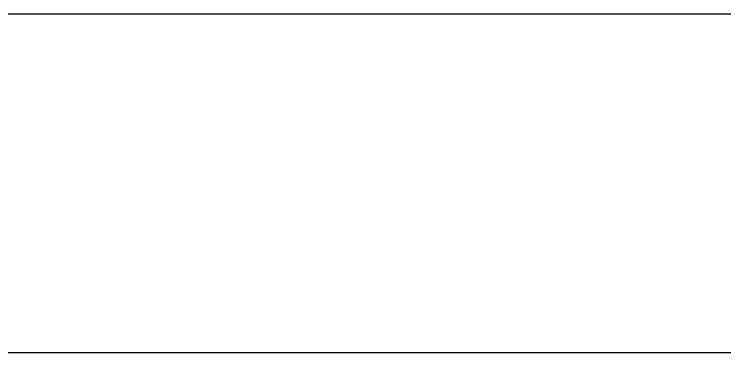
# Model space of a CAD drawing. Header units: millimetres. Extents: x 2151 to 5908, y -441 to 3322.
# Drawn here: x 3633.5 to 3706.9, y 1763.4 to 1798.4 of the extents above; entities that cross this region are included whole.
import ezdxf
from ezdxf.enums import TextEntityAlignment as Align

# ---------------------------------------------------------------- set-up
doc = ezdxf.new("R2010")
doc.units = ezdxf.units.MM
doc.layers.add('2DE_OBJ_Eti-Apparatus', color=7, linetype='Continuous', lineweight=25)
doc.styles.add('CP_ATTR', font='ARIAL.TTF')

# ---------------------------------------------------------------- blocks, each defined once
blk = doc.blocks.new('2de_eti_9_4352_5ex0yz5')
at = {"linetype": 'Continuous'}
for p, q in [((716, 35), (0, 35)), ((716, 0), (0, 0))]:
    blk.add_line(p, q, dxfattribs=at)
at = {"linetype": 'ByBlock', "style": 'CP_ATTR', "flags": 9}
for tag, p in [('CURRENT', (0, 5)), ('LINK', (0, 5)), ('CHARACTER', (0, 5)), ('POWER', (0, 5)), ('ORDER-NO', (0, 5)), ('PRODUCT-TYPE', (0, 5)), ('ARTICLE', (0, 5)), ('GROUP', (0, 5)), ('NUMBER', (0, 5)), ('NAME', (0, 5)), ('EL-STATUS', (0, 4.999)), ('FUNCTION', (0, 4.999)), ('ARTICLE-2', (0, 4.999)), ('ARTICLE-1', (0, 4.999)), ('VOLTAGE', (0, 4.999)), ('PRODUCER', (0, 4.999)), ('WEIGHT', (0.001, 5)), ('IP', (0.001, 5)), ('OTHER', (0.001, 5))]:
    blk.add_attdef(tag, text='', height=0.00005, dxfattribs=at).set_placement(p, align=Align.MIDDLE_LEFT)

msp = doc.modelspace()

# ---------------------------------------------------------------- block references
at = {"layer": '2DE_OBJ_Eti-Apparatus'}
msp.add_blockref('2de_eti_9_4352_5ex0yz5', (3168.016, 1763.431), dxfattribs=at)

doc.saveas('drawing.dxf')
